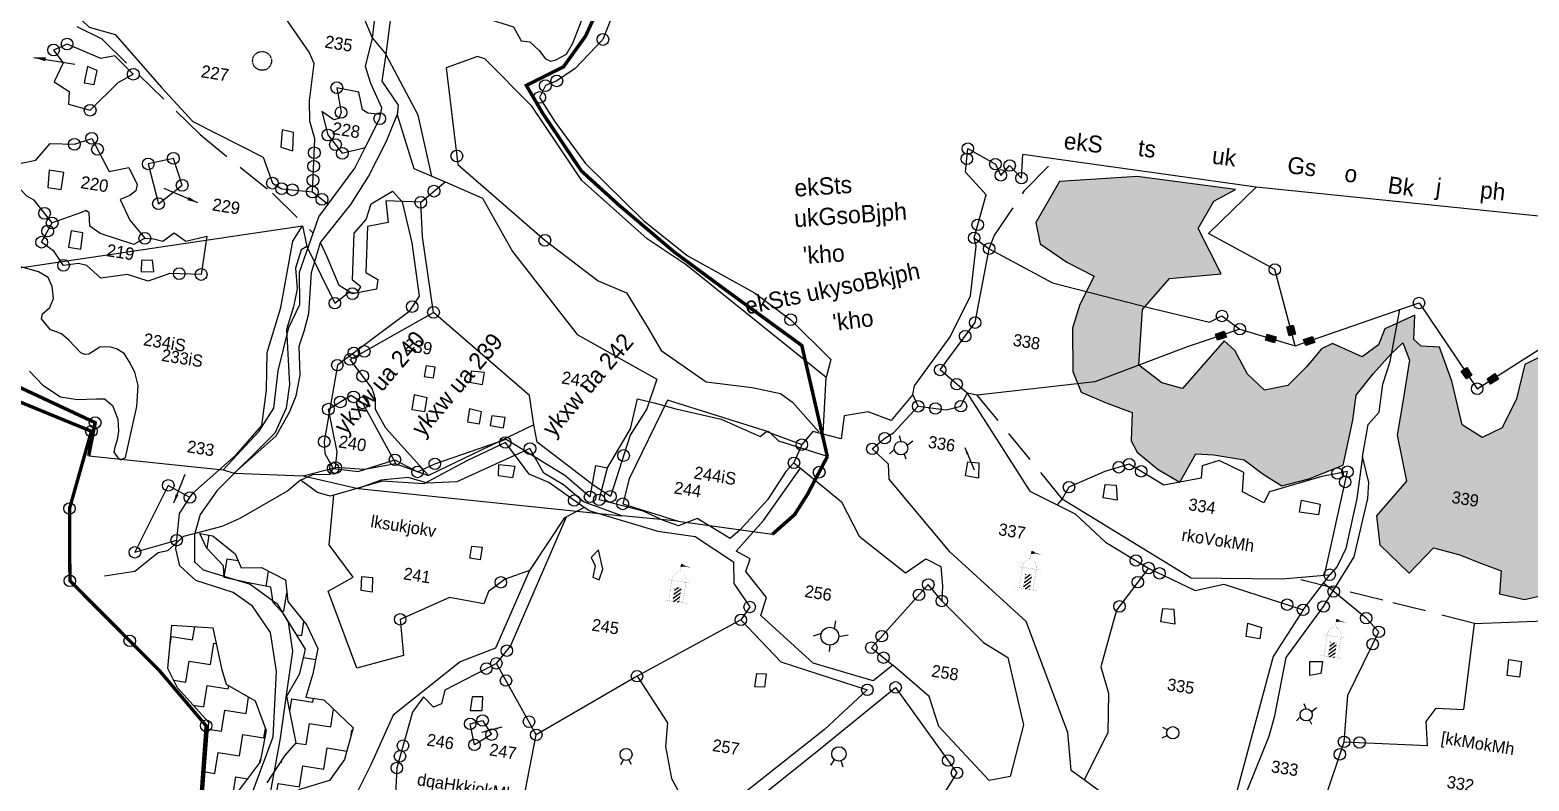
# Model space of a CAD drawing. Header units: metres. Extents: x 317818 to 324787, y 1863824 to 1868617.
# Drawn here: x 320943 to 322096, y 1865413 to 1865991 of the extents above; entities that cross this region are included whole.
import ezdxf

# ---------------------------------------------------------------- set-up
doc = ezdxf.new("R2010")
doc.units = ezdxf.units.M
for name, pattern in [('ACAD_ISO02W100', [15, 12, -3]), ('DASHDOT', [1, 0.5, -0.25, 0, -0.25]), ('DASHED', [0.75, 0.5, -0.25])]:
    doc.linetypes.add(name, pattern=pattern)
for name, color, linetype in [('LINE_FOOTPATH', 1, 'DASHED'), ('LINE_WATER', 4, 'Continuous'), ('OFF', 1, 'Continuous'), ('OTHERS', 1, 'Continuous'), ('POLY_HATCH', 12, 'Continuous'), ('POLY_PARCEL', 6, 'Continuous'), ('POLY_ROAD', 30, 'Continuous'), ('POLY_WATER', 4, 'Continuous'), ('SYM_ARROW', 1, 'Continuous'), ('SYM_STONE', 1, 'Continuous'), ('SYM_WELL', 1, 'Continuous'), ('SYM_WORSHIP', 1, 'Continuous'), ('TEXT_MAPIN', 7, 'Continuous'), ('TEXT_MAPOUT', 7, 'Continuous'), ('TEXT_PARCEL', 7, 'Continuous'), ('V_BOUND_LINE', 7, 'Continuous'), ('V_BOUND_STREAM_LINE', 7, 'DASHDOT')]:
    doc.layers.add(name, color=color, linetype=linetype)
doc.styles.add('TEXT_MAP', font='')
doc.styles.get('TEXT_MAP').set_extended_font_data('Kruti Dev 050')
doc.dimstyles.get("Standard").update_dxf_attribs({"dimtxt": 0.18, "dimasz": 0.18, "dimexe": 0.18, "dimexo": 0.0625, "dimgap": 0.09, "dimtad": 0, "dimtih": 1, "dimtoh": 1, "dimdec": 4, "dimzin": 0, "dimdsep": 46, "dimtxsty": 'Standard', "dimcen": 0.09, "dimadec": 0, "dimazin": 0, "dimtfac": 1, "dimtdec": 4, "dimtofl": 0, "dimtmove": 0, "dimatfit": 3, "dimfxl": 1, "dimtolj": 1, "dimtzin": 0, "dimarcsym": 0})
pattern_1 = [(0, (0, 0), (3.175, 3.175), [3.175, -3.175]), (90, (3.175, 0), (-3.175, 3.175), [3.175, -3.175])]

# ---------------------------------------------------------------- blocks, each defined once
blk = doc.blocks.new('KACCHAWELL')
at = {"linetype": 'ACAD_ISO02W100', "ltscale": 0.03}
blk.add_ellipse((0, 0), major_axis=(-1.35, 1.35), ratio=1, start_param=3.926991, end_param=10.210176, dxfattribs=at)
blk = doc.blocks.new('STONE')
blk.add_circle((0, 0), 0.851)
blk = doc.blocks.new('TEMPLE')
at = {"linetype": 'Continuous'}
blk.add_hatch(color=256, dxfattribs=at).paths.add_polyline_path([(0.28, 5.69), (0.6, 5.75), (0.95, 5.71), (1.39, 5.73), (0.49, 5.85), (0.21, 6.01), (-0.14, 6.06), (-0.15, 5.55), (-0.09, 5.55)])
h = blk.add_hatch(dxfattribs=at)
h.set_pattern_fill('ANSI31', color=256, scale=3.6, style=0)
h.set_pattern_definition([(45, (-94.63405, -100.65248), (-0.318198, 0.318198), [])])
h.paths.add_polyline_path([(-0.51, 2.32), (-0.51, 0), (0.49, 0), (0.49, 2.32)])
at = {"linetype": 'Continuous', "const_width": 0.018}
for points in [[(-1.16, 3.28), (-1.16, 3.69), (-0.97, 4.22), (-0.63, 4.55), (-0.33, 4.73), (-0.16, 4.99), (0.05, 4.8), (0.46, 4.5), (0.69, 4.36), (0.88, 4.09), (1.02, 3.76), (1.06, 3.28)], [(-0.16, 4.99), (-0.14, 6.06), (0.21, 6.01), (0.49, 5.85), (1.39, 5.73), (0.95, 5.71), (0.6, 5.75), (0.28, 5.69), (-0.09, 5.55), (-0.15, 5.55)], [(-1.78, 3.28), (1.75, 3.28)], [(-1.16, 0), (-1.16, 3.28)], [(1.06, 0), (1.06, 3.28)], [(-1.78, 0), (1.78, 0)], [(-0.51, 0), (-0.51, 2.32), (0.49, 2.32), (0.49, 0)]]:
    blk.add_lwpolyline(points, dxfattribs=at)
blk = doc.blocks.new('MOTWELL')
for points in [[(-1.54, 2.96), (-0.8, 1.55)], [(1.54, 2.96), (0.8, 1.55)]]:
    blk.add_lwpolyline(points)
blk.add_circle((0, 0), 1.74)
blk = doc.blocks.new('MOTWELL_4')
at = {"layer": 'SYM_WELL'}
for points in [[(0.48, 1.23), (0.5, 2.39)], [(-1.31, 0.19), (-2.46, -0.38)], [(1.31, 0.18), (2.65, 0.63)], [(0.21, -1.31), (0.25, -2.27)]]:
    blk.add_lwpolyline(points, dxfattribs=at)
blk.add_circle((0, 0), 1.32, dxfattribs=at)
blk = doc.blocks.new('STONESQUAREFILLED')
blk.add_hatch(color=256).paths.add_polyline_path([(0.7, -0.48), (0.7, 0.48), (-0.7, 0.48), (-0.7, -0.48)])
blk.add_lwpolyline([(-0.7, 0.48), (0.7, 0.48), (0.7, -0.48), (-0.7, -0.48)], close=True)
blk = doc.blocks.new('TEXTARROW')
blk.add_leader([(0.04, -0.01), (8.68, -0.01)], dimstyle='Standard', override={"dimtxt": 2.5, "dimasz": 2.5, "dimexe": 1.25, "dimexo": 0.625, "dimgap": 0.625, "dimtad": 1, "dimtih": 0, "dimtoh": 0, "dimzin": 8, "dimcen": 2.5, "dimtofl": 1})
blk = doc.blocks.new('155')
at = {"layer": 'LINE_FOOTPATH', "ltscale": 10}
blk.add_lwpolyline([(420.91, 76.64), (423.46, 77.03), (458.19, 69.94), (477.61, 80.28), (504.22, 95.54), (511.52, 100.53), (534.08, 102.36), (551.77, 100.92), (586.89, 97.38), (615.1, 108.8), (618.72, 109.19), (629.83, 107.75), (655.22, 100), (671.46, 88.58), (683.17, 81.88), (689.91, 77.11)], dxfattribs=at)
at = {"layer": 'OFF'}
for points in [[(766.84, 70.99), (766.57, 68.31)], [(767.44, 60.29), (766.57, 68.31)], [(767.44, 60.29), (768.59, 57.05)], [(702.26, 41.63), (740.58, 43.83)], [(748.75, 44.35), (740.58, 43.83)], [(748.75, 44.35), (762.53, 44.66)], [(684.17, 40.96), (694.1, 42.15)], [(694.1, 42.15), (702.26, 41.63)], [(662.97, 40.08), (682.5, 41.19)], [(682.5, 41.19), (684.17, 40.96)]]:
    blk.add_lwpolyline(points, dxfattribs=at)
at = {"layer": 'OTHERS', "ltscale": 10}
for points in [[(693.16, 124.16), (693.09, 121.86), (695.82, 114.63), (696.15, 104.37)], [(693.87, 106.38), (693.64, 112.18), (693.23, 116.27), (690.44, 121.81)]]:
    blk.add_lwpolyline(points, dxfattribs=at)
at = {"layer": 'OTHERS'}
for points in [[(653.79, 95.71), (653.67, 93.32), (655.16, 93.32), (655.27, 95.37)], [(683.07, 91.16), (683.3, 88.66), (685.12, 88.43), (684.78, 91.05)], [(650.71, 80.02), (650.94, 77.51), (652.88, 77.51), (652.88, 80.02)], [(655.27, 71.83), (655.27, 69.44), (657.09, 69.44), (656.98, 71.83)], [(665.98, 69.21), (666.21, 67.62), (668.03, 67.96), (667.58, 69.55)], [(715.71, 61.02), (715.71, 59.39), (717.62, 59.39), (717.62, 61.16)], [(709.11, 60.75), (709.11, 59.19), (710.47, 59.19), (710.47, 60.75)], [(708.09, 56.33), (708.09, 54.16), (710, 54.16), (710, 56.2)], [(716.33, 55.59), (716.33, 53.68), (718.09, 53.68), (718.09, 55.45)], [(719.66, 55.11), (719.66, 53.68), (721.63, 53.68), (721.63, 55.18)]]:
    blk.add_lwpolyline(points, close=True, dxfattribs=at)
at = {"layer": 'POLY_HATCH'}
blk.add_lwpolyline([(652.57, 50.8), (654.8, 49.13), (657.58, 47.83), (660, 47.83), (662.78, 48.39), (663.9, 48.57), (665.2, 47.83), (666.31, 45.98), (666.68, 44.31), (666.68, 43.01), (666.5, 41.9), (666.5, 41.16), (667.05, 40.6), (667.61, 40.23), (668.26, 40.68), (668.72, 48.26), (668.41, 51.29), (667.65, 53.11), (666.59, 54.48), (665.68, 55.54), (664.46, 56), (663.4, 56.15), (662.03, 55.84), (660.66, 54.63), (660.06, 54.48), (659.45, 54.63), (657.47, 56.15), (656.26, 56.91), (655.35, 57.06), (654.59, 57.21), (653.07, 58.57), (653.07, 59.33), (653.98, 60.39), (654.28, 61.76), (653.83, 63.43), (653.07, 64.64), (651.55, 65.25), (647.29, 65.7)], dxfattribs=at)
at = {"layer": 'POLY_PARCEL'}
for points in [[(688.85, 82.98), (687.98, 90.63), (686.82, 93.06), (686.3, 95.96), (686.12, 101.41), (685.14, 102.92), (680.78, 107.44), (673.02, 110.49)], [(642.16, 105.2), (646.29, 104.42), (650.47, 104.08), (651.92, 102.22), (653.14, 101.41), (657.03, 100.95), (664.87, 94.45), (670.15, 90.28), (681.01, 86.8), (682.93, 83.32), (684.38, 82.74), (688.85, 82.98)], [(696.8, 95.66), (694.96, 95.52), (694.1, 95.88), (693.2, 98.32), (689.93, 98.46), (691.11, 95.02), (690.93, 94.08), (690.25, 93.79), (688.34, 94.73), (689.75, 91.5), (692.23, 89.2), (695.36, 90.56)], [(704.58, 84.01), (707.59, 87.5)], [(652.36, 72.53), (649.28, 75.39), (648.13, 75.77), (646.2, 77.25), (645, 79.75), (648.59, 81.12), (650.25, 83.85), (653.72, 84.3), (656.06, 85.55), (659.3, 81.23), (662.02, 82.22), (663.63, 79.98), (663.58, 79.08), (662.84, 78.28), (661.53, 77.48), (663.41, 74.75), (665.97, 72.48)], [(688.85, 82.98), (691.37, 81.61)], [(704.58, 84.01), (699.54, 83.39), (700.39, 80.39), (697.5, 79.32), (698.35, 72.69), (700.22, 71.96), (700.27, 70.54), (696.93, 69.36), (694.83, 70.2), (692.39, 74.11), (691.16, 75.95)], [(708.95, 68.56), (705.62, 79.13), (704.58, 84.01)], [(665.97, 72.48), (667.22, 72.59), (668.59, 72.48), (670.01, 73.95), (671.89, 73.04), (674.76, 74.22), (674.86, 68.61), (670.36, 68.04), (667.45, 66.45), (664.32, 66.9), (660.61, 65.76), (658.28, 67.24), (657.08, 67.36), (654.97, 66.73), (653.32, 68.49), (651.3, 69.54), (652.36, 72.53)], [(665.97, 72.48), (664.55, 71.34), (659.48, 72.13), (657.82, 72.93), (657.39, 74.85), (656.88, 75.08), (656.17, 74.64), (652.36, 72.53)], [(712.01, 45.13), (704.81, 50.9), (702.91, 53.32), (702.65, 54.81), (701.92, 56.23), (698.12, 59.9), (708.95, 68.56)], [(725.9, 54.81), (724.58, 58.9), (708.95, 68.56)], [(698.55, 44.09), (698.41, 46.4), (696.16, 52.28), (699.08, 54.8), (700.9, 53.98), (707.08, 46.02)]]:
    blk.add_lwpolyline(points, dxfattribs=at)
for points in [[(655.18, 89.53), (658.55, 94.17), (660.52, 95.68), (657.44, 97.88), (655.53, 97.19), (650.36, 98.46), (648.56, 97.3), (650.24, 95.68), (649.37, 92.78), (651.75, 91.74), (651.93, 89.88)], [(664.73, 83.2), (667.12, 77.74), (670.08, 80.93), (668.2, 84.57)]]:
    blk.add_lwpolyline(points, close=True, dxfattribs=at)
at = {"layer": 'POLY_WATER'}
for points in [[(693.16, 124.16), (699.23, 113.38), (713.78, 111.26), (715.21, 109.44), (716.44, 109.49), (717.97, 108.46), (719.1, 107.42), (719.84, 107.18), (720.58, 107.52), (722.01, 108.56), (722.65, 110.28), (724.18, 117.61), (728.47, 128.89), (732.86, 135.14), (735.77, 138.24), (738.09, 139.96), (741.1, 141.29), (744.21, 141.74), (748.2, 141.49), (749.53, 141.13)], [(755.98, 137.22), (745.34, 138.24), (742.53, 137.4), (739.13, 135.68), (734.74, 131.89), (731.24, 128.1), (729.51, 123.62), (727.88, 116.28), (726.85, 111.51), (723.54, 106.73), (721.22, 104.52), (719.69, 103.58), (719.15, 101.76), (721.96, 98.56), (727.24, 93.39), (736.86, 86.55), (743.91, 82.56), (754.41, 78.77), (760.18, 75.77), (766.84, 70.99)], [(693.87, 106.38), (692.24, 109.06)], [(696.8, 95.66), (696.85, 96.62), (694.7, 99.87), (693.52, 102.16), (693.87, 106.38)], [(693.87, 106.38), (696.15, 104.37)], [(696.15, 104.37), (696.22, 100.43), (699.09, 97.39), (699.16, 95.98)], [(705.55, 88.02), (702.17, 96.41), (696.15, 104.37)], [(763.23, 70.22), (743.99, 81.19), (737.81, 84.01), (727.08, 90.85), (718.23, 100.31), (710.43, 106.01), (709.33, 106.17), (705.09, 103.81), (709.02, 90.28), (723.2, 81.45), (731.74, 76.9), (736.08, 75.81), (740.01, 71.26), (742.36, 68.39), (749.51, 64.94), (756.26, 65.18), (760.42, 64.99), (762.36, 64), (766.8, 60.39)], [(691.16, 75.95), (694.62, 82.08), (696.49, 86.5), (698.25, 91.98), (699.16, 95.98)], [(695.36, 90.56), (696.78, 95.03), (696.8, 95.66)], [(699.16, 95.98), (700.84, 92.62), (702.82, 88.71), (705.55, 88.02)], [(691.37, 81.61), (694.35, 87.35), (695.36, 90.56)], [(705.55, 88.02), (707.59, 87.5)], [(707.59, 87.5), (713.31, 86.05), (718.81, 79.09), (729.98, 68.73), (742.4, 64.15), (741.66, 59.68), (739.9, 55.55), (738.49, 46.32), (735.95, 47.47), (726.75, 52.38), (725.9, 54.81)], [(682.5, 41.19), (686.79, 47.56), (688.32, 51.16), (688.11, 56.62), (688.6, 63.06), (689.64, 66.59), (688.87, 71.23), (689.91, 77.11), (690.34, 79.59), (691.37, 81.61)], [(684.17, 40.96), (689.29, 47.24), (690.68, 50.97), (691.26, 53.47), (691.32, 56.51), (690.51, 60.61), (690.89, 62.9), (691.16, 65.51), (690.57, 71.42), (691.16, 75.95)], [(766.57, 68.31), (763.23, 70.22)], [(768.59, 57.05), (761.31, 58.14), (759.74, 59.19), (744.43, 61.4), (740.79, 49.26), (740.43, 45.55), (748.75, 44.35)], [(725.9, 54.81), (712.01, 45.13)], [(740.58, 43.83), (734.77, 44.92), (731.53, 46.91), (728.44, 48.11), (725.89, 51.3), (716.19, 44.87), (712.05, 43.98), (709.17, 44.35), (705.35, 43.36), (702.26, 41.63)], [(707.08, 46.02), (702.7, 44.51), (698.55, 44.09)], [(694.1, 42.15), (698.55, 44.09)]]:
    blk.add_lwpolyline(points, dxfattribs=at)
at = {"layer": 'SYM_STONE'}
blk.add_lwpolyline([(707.08, 46.02), (712.01, 45.13)], dxfattribs=at)
at = {"layer": 'V_BOUND_LINE', "const_width": 0.5}
for points in [[(619.79, 85.11), (631.53, 75.76), (634.78, 70.24), (642.08, 65.47), (650.6, 48.53), (663.13, 44.96), (662.97, 40.08)], [(768.59, 57.05), (766.63, 51.2), (765.25, 47.98), (762.53, 44.66)]]:
    blk.add_lwpolyline(points, dxfattribs=at)
at = {"layer": 'V_BOUND_STREAM_LINE', "ltscale": 10, "const_width": 0.5}
for points in [[(763.23, 70.22), (762.37, 72.34), (749.76, 78.74), (741.97, 82.76), (732.96, 88.2), (726.8, 92.22), (720, 99.51), (716.97, 103.17), (721.85, 106.69), (724.31, 111.63), (726.91, 121.2), (730.65, 129.98), (737.16, 137.27), (744.67, 139.8), (754.89, 138.63), (756.71, 138.09), (758.08, 138.84)], [(768.59, 57.05), (763.23, 70.22)]]:
    blk.add_lwpolyline(points, dxfattribs=at)
at = {"layer": 'SYM_ARROW', "xscale": 0.6955817551709769, "yscale": 0.6955817551709769, "zscale": 0.6955817551709769}
blk.add_blockref('TEXTARROW', (645.87, 95.79), dxfattribs=at)
at = {"layer": 'SYM_ARROW', "xscale": 0.6109074877468238, "yscale": 0.6109074877468238, "zscale": 0.6109074877468238, "rotation": 165.9881476908747}
blk.add_blockref('TEXTARROW', (672.73, 78.78), dxfattribs=at)
at = {"layer": 'SYM_STONE'}
for p in [(726.85, 111.51), (719.69, 103.58), (721.22, 104.52), (719.15, 101.76), (648.56, 97.3), (650.36, 98.46), (689.93, 98.46), (660.52, 95.68), (691.11, 95.02), (696.78, 95.03), (689.75, 91.5), (708.67, 91.47), (655.18, 89.53), (688.21, 88.63), (691.05, 90.29), (692.23, 89.2), (688.43, 86.69), (653.72, 84.3), (656.06, 85.55), (657.14, 84.11), (668.2, 84.57), (688.66, 84.67), (704.58, 84.01), (706.21, 85.91), (664.73, 83.2), (682.93, 83.32), (684.38, 82.74), (685.95, 82.83), (688.85, 82.98), (690.39, 82.14), (670.08, 80.93), (723.2, 81.45), (667.12, 77.74), (760.18, 75.77), (651.05, 73.74), (651.91, 71.27), (652.36, 72.53), (665.97, 72.48), (651.3, 69.54), (696.93, 69.36), (654.97, 66.73), (671.7, 68.21), (674.86, 68.61), (708.95, 68.56), (699.95, 61.37), (698.12, 59.9), (700.29, 57.8), (697.7, 53.6), (699.48, 54.62), (700.9, 53.98), (767.78, 54.62), (696.16, 52.28), (725.89, 51.3), (739.43, 52.48), (663.13, 44.96), (738.49, 46.32), (740.43, 45.55), (698.55, 44.09)]:
    blk.add_blockref('STONE', p, dxfattribs=at)
at = {"layer": 'SYM_WELL', "xscale": 0.715073981215819, "yscale": 0.715073981215819, "zscale": 0.715073981215819}
blk.add_blockref('KACCHAWELL', (678.62, 100.57), dxfattribs=at)
at = {"layer": 'TEXT_MAPOUT', "style": 'TEXT_MAP'}
for s, p in [('ekSts', (757.95, 93.46)), ('ukGsoBjph', (758.62, 89.09)), ("'kho", (760.75, 84.02))]:
    blk.add_text(s, height=2.5, rotation=13.0875, dxfattribs=at).set_placement(p)
at = {"layer": 'TEXT_PARCEL', "style": 'TEXT_MAP'}
for s, p in [('235', (687.17, 103.92)), ('227', (670.17, 96.82)), ('228', (690.25, 91.72)), ('220', (655.52, 78.17)), ('229', (674.85, 78.03)), ('219', (660.8, 69.04)), ('239', (705.58, 62.4)), ('242', (728.8, 61.35)), ('234iS', (668.14, 57.14)), ('244iS', (749.9, 50.81)), ('240', (698.4, 47.05))]:
    blk.add_text(s, height=1.8, dxfattribs=at).set_placement(p)
blk = doc.blocks.new('248')
at = {"layer": 'POLY_HATCH'}
h = blk.add_hatch(dxfattribs=at)
h.set_pattern_fill('ZIGZAG', color=256, style=0)
h.set_pattern_definition(pattern_1)
h.paths.add_polyline_path([(355.85, 539.03), (358.16, 538.92), (362.29, 530.35), (366.7, 528.36), (369.23, 531.28), (370.28, 534.83), (369.19, 540.44), (374.03, 533.89), (376.56, 532.76), (377.3, 528.91), (378.2, 524.82), (374.81, 520.57), (374.69, 518.12), (377.3, 515.28), (380.15, 512.67), (383.07, 513.8), (386.15, 516.25), (389.08, 516.37), (390.83, 513.68), (392.74, 511.77), (394.66, 515.94), (387.61, 521.35), (392.36, 527.4), (395.05, 523.57), (397.89, 521.9), (398.4, 517.34), (400.78, 514.81), (405.5, 516.48), (408.97, 518.55), (409.08, 522.87), (405.11, 528.87), (406.51, 533.23), (406.2, 535.65), (408.34, 537.63), (410.96, 535.88), (413.57, 534.21), (414.62, 530.04), (416.3, 532.57), (416.73, 536.97), (419.26, 533.5), (424.6, 532.22), (426.98, 531.25), (429.91, 532.76), (434.55, 536.46), (437.9, 546.36), (440.67, 545.77), (437.08, 530.82), (438.6, 527.43), (442.78, 523.42), (447.1, 522.52), (450.65, 525.75), (452.64, 528.67), (455.72, 524.82), (458.72, 527.04), (460.32, 531.6), (456.97, 540.01), (460.09, 546.24), (462.04, 551.62), (463.91, 553.56), (465.59, 548.23), (469.14, 546.16), (473.23, 545.66), (478.77, 552.51), (479.24, 560.85), (483.21, 567.93), (486.49, 559.99), (491.87, 556.48), (497.25, 557.03), (498.85, 552.24), (500.84, 550.72), (507.86, 553.68), (511.64, 570.39), (508.48, 570.58), (504.23, 571.48), (499.75, 569.96), (494.8, 570), (491.71, 570.35), (480.56, 569.18), (476.31, 569.53), (472.3, 569.88), (465.98, 565.6), (462.27, 567.04), (459.11, 563.65), (454.08, 564.16), (448.86, 568.52), (441.88, 568.17), (438.1, 565.87), (434.16, 566.53), (431.39, 568.05), (426.75, 567.23), (421.64, 564.47), (415.6, 566.22), (410.33, 559.64), (404.68, 559.52), (402.3, 558.08), (400.62, 559.68), (398.24, 562.68), (394.38, 567.08), (387.17, 566.26), (382.45, 565.52), (379.45, 565.56), (375.12, 563.26), (372.74, 565.09), (368.1, 563.81), (365.8, 563.3), (361.31, 561.94), (358.34, 560.55), (356.01, 556.56), (358.23, 560.5), (358.34, 560.55), (360.73, 564.62), (358.19, 565.13), (351.06, 562.05), (344.7, 563.73), (333.98, 563.07), (338.89, 558.47), (337.45, 555.39), (334.06, 553.72), (327.47, 553.91), (322.9, 549.59), (318.89, 549.08), (312.61, 549.75), (307.5, 545.58), (303.95, 543.98), (299.23, 544.64), (293.66, 540.94), (291.36, 540.44), (287.81, 540.94), (285.35, 537.32), (280.16, 535.72), (277.47, 536), (274.94, 532.3), (271.31, 532.41), (267.03, 533.19), (264.79, 533.79), (264.87, 536.46), (264.3, 539.13), (263.12, 539.02), (260.64, 537.66), (257.95, 537.42), (256.86, 540.51), (255.19, 539.91), (252.04, 537.66), (251.62, 532.43), (250.17, 527.83), (247.48, 525.94), (244.25, 527.34), (241.71, 533.48), (239.12, 538.2), (236.41, 537.93), (235.18, 538.75), (234.76, 542.29), (230.68, 539.64), (230.17, 537.13), (228.05, 535.01), (223.4, 536.24), (221.91, 535.24), (220.15, 532.28), (217.81, 529.05), (214.53, 527.83), (211.66, 529.81), (209.23, 532.95), (207.47, 534.12), (202.46, 526.18), (199.32, 526.56), (195.54, 528.58), (194.8, 536.86), (198.01, 542.02), (205.49, 543.89), (201.03, 549.99), (202.73, 554.35), (205.64, 556.56), (190.9, 556.17), (179.67, 553.68), (177.14, 547.1), (178.27, 544.1), (182.6, 542.03), (186.93, 540.59), (185.48, 536.11), (184.98, 532.49), (186.03, 526.14), (187.71, 523.3), (191.65, 522.33), (195.66, 521.51), (196.17, 517.34), (197.3, 515.82), (200.77, 513.76), (204.24, 512.39), (205.92, 516.95), (208.61, 517.22), (213.17, 517.18), (216.25, 515.51), (219.25, 514.22), (223.04, 515.9), (227.75, 518.66), (228.14, 525.52), (228.03, 529.22), (230.02, 532.76), (232.16, 536.07), (233.68, 537.98), (235.05, 535.61), (235.01, 529.65), (234.97, 524.31), (237.43, 517.81), (233.84, 512.04), (234.97, 507.88), (239.92, 504.41), (242.89, 508.69), (246.9, 508.27), (249.9, 507.6), (253.37, 506.86), (253.65, 503.48), (257.43, 503.2), (261.29, 504.8), (262.97, 509.36), (262.69, 511.97), (263.98, 512.08), (268, 508.3), (273.18, 507.41), (275.88, 508.62), (277.71, 515.28), (272.87, 522.52), (273.93, 525.52), (277.55, 526.34), (280.09, 527.16), (281.06, 520.65), (283.91, 517.34), (286.83, 510.68), (290.07, 508.3), (293.77, 510.68), (295.3, 512.2), (297.91, 510.52), (301.85, 511.65), (303.91, 516.99), (303.48, 519.76), (300.33, 529.22), (299.27, 534.4), (302.04, 536.23), (305.67, 535.02), (308.05, 535.45), (310.58, 529.57), (308.24, 521.47), (309.76, 518.63), (315.77, 509.04), (321.11, 507.45), (326.22, 508.27), (329.73, 512.63), (330.43, 517.92), (329.92, 519.6), (329.73, 521.27), (331.72, 520.92), (336.05, 517.69), (339.98, 516.87), (344, 518.24), (344.47, 526.65), (347.31, 525.6), (349.62, 523.3), (354.02, 520.46), (357.57, 521.82), (360.96, 525.83), (356.05, 535.1)])
h.paths.add_polyline_path([(451.17, 424.83), (454.54, 418.86), (458.91, 414.8), (463.28, 414.44), (467.65, 414.6), (470.41, 417.15), (471.87, 413.99), (474.83, 411.63), (479.91, 410.38), (481.06, 408.12), (481.31, 402.35), (484.08, 398.19), (488.45, 396.33), (491.01, 394.87), (491.86, 390.01), (495.33, 385.94), (499, 384.59), (502.87, 387.25), (506.33, 390.21), (510.2, 386.75), (514.97, 383.79), (519.24, 385.14), (522.11, 389.41), (526.18, 388.95), (530.75, 389.41), (531, 398.39), (526.73, 400.04), (523.36, 396.38), (519.6, 393.92), (515.73, 392.67), (511.36, 394.32), (506.78, 396.08), (501.91, 394.62), (497.14, 396.58), (494.68, 400.75), (489.4, 404.41), (486.64, 410.68), (485.89, 414.55), (480.91, 418.91), (474.93, 426.59), (468.95, 426.64), (464.38, 430.2), (462.62, 434.77), (459.46, 437.63), (460.01, 440.09), (465.19, 438.23), (468.05, 436.37), (471.21, 438.63), (473.27, 439.18), (475.94, 438.33), (479.5, 438.88), (481.16, 440.44), (481.51, 443.4), (484.88, 444.55), (488.55, 444.9), (489.4, 448.06), (492.17, 450.52), (495.63, 450.57), (500.81, 449.02), (499.5, 457.05), (498.39, 469.19), (495.43, 471.75), (488.95, 471.6), (482.97, 468.24), (482.02, 460.86), (483.37, 456.29), (484.13, 452.03), (481.16, 453.48), (477.6, 452.13), (473.93, 448.97), (473.27, 446.71), (469.81, 446.86), (466.64, 444.8), (461.87, 447.46), (458.1, 446.51), (454.96, 443.19), (450.87, 445.2), (445.54, 458.35), (441.57, 457.1), (438.81, 452.13), (437.35, 446.96), (430.47, 444.4), (427.31, 441.04), (424.14, 440.39), (422.58, 437.63), (423.03, 431.05), (425.09, 429.2), (428.26, 428.85), (432.33, 429), (434.39, 429.85), (436.45, 432.31), (438.81, 433.56), (438.56, 429.4), (441.42, 426.94), (445.09, 427.29), (448.26, 427.64), (450.82, 430.4)])
h.paths.add_polyline_path([(454.04, 391.99), (454.04, 396.08), (456.58, 397.8), (460.09, 396.9), (464.76, 398.61), (464.02, 399.51), (460.42, 399.27), (457.89, 400.98), (456.33, 403.35), (453.63, 402.78), (450.93, 402.7), (448.07, 405.88), (447.01, 408.42), (442.67, 406.21), (440.05, 406.05), (436.37, 405.31), (433.26, 405.56), (430.56, 405.56), (429.83, 401.47), (430.73, 397.47), (432.93, 393.87), (436.94, 389.13), (441.36, 386.44), (443.98, 386.03), (449.21, 387.34)], flags=17)
h.paths.add_polyline_path([(481.09, 349.01), (488.2, 349.32), (494.23, 350.61), (495.89, 353.6), (501.03, 354.18), (502.5, 349.94), (505.41, 348.29), (509.65, 347.09), (511.13, 345.97), (514.57, 344.68), (517.56, 346.69), (519.57, 350.84), (520.33, 357.49), (516.27, 358.16), (512.83, 353.2), (509.29, 353.78), (505.59, 357.04), (503.57, 362.98), (502.35, 367.93), (505.63, 367.17), (509.25, 368.74), (510.37, 367.08), (512.38, 365.17), (516.98, 365.39), (520.69, 368.56), (522.17, 372.98), (525.16, 373.74), (527.89, 372.26), (530.57, 372.44), (532.44, 376.9), (528.68, 376.34), (525.62, 375.77), (521.2, 374.38), (519.44, 372.21), (515.3, 369.22), (512.28, 368.43), (509.7, 370.4), (507.31, 369.69), (502.4, 369.81), (502.63, 378.61), (499.86, 380.07), (499.55, 381.37), (495.62, 383.51), (493.16, 382.22), (486.01, 386.23), (482.97, 394), (475.64, 390.61), (471.53, 384.72), (464.2, 381.86), (461.16, 379), (464.04, 371.45), (461.79, 369.27), (458.93, 362.67), (461.25, 354.1), (469.52, 351.37), (476.13, 349.85)])
h.paths.add_polyline_path([(332.51, 524.71), (337.76, 524.71), (337.76, 527.7), (332.51, 527.7)], flags=24)
h.paths.add_polyline_path([(244.2, 514.94), (249.62, 514.94), (249.62, 517.93), (244.2, 517.93)], flags=24)
h = blk.add_hatch(dxfattribs=at)
h.set_pattern_fill('ZIGZAG', color=256, style=0)
h.set_pattern_definition(pattern_1)
h.paths.add_polyline_path([(114.54, 371.01), (114.74, 368), (117.43, 368.21), (119.62, 366.35), (123.62, 367.88), (126.31, 366.93), (128.58, 365.32), (132.26, 363.05), (134.36, 363.09), (138.16, 360.87), (140.94, 363.72), (140.55, 366.52), (137.62, 368.3), (134.19, 368.25), (131.92, 369.29), (129.89, 372.21), (126.63, 373.41), (121.96, 371.8), (120.02, 376.79), (117.92, 379.14), (113.17, 379.1), (113.04, 381.95), (113.83, 386.53), (110.23, 389.87), (111.6, 391.97), (113.21, 395.73), (112.51, 399.73), (108.99, 402.08), (108.79, 404.35), (107.67, 407.94), (105.07, 409.3), (101.89, 408.68), (101.93, 411.86), (103.21, 418.58), (100.11, 422.34), (95.12, 423.94), (96.56, 425.88), (98.01, 430.79), (97.31, 434.3), (90.82, 436.65), (89.21, 439.17), (85.2, 442.59), (82.27, 444.45), (82.35, 446.92), (86.69, 449.03), (88.38, 452.45), (88.92, 457.28), (84.01, 460.7), (81.32, 460.66), (81.78, 464.25), (81.9, 468.08), (79.79, 471.26), (76.45, 474.27), (75.58, 477.37), (71.82, 478.65), (68.81, 478.11), (67.61, 480.05), (63.93, 482.15), (61.99, 482.19), (63.27, 480.25), (66.21, 477.99), (66.58, 476.29), (70.25, 476.09), (73.6, 475.96), (74.3, 473.78), (76.16, 472.33), (80.12, 467.71), (79.88, 464), (78.47, 460.37), (80.95, 453.77), (79.59, 451.58), (77.6, 447.21), (80.17, 443.09), (86.76, 435.83), (90, 429.56), (90.38, 424.85), (87.44, 427.86), (84.18, 433.1), (79.43, 434.71), (78.15, 438.71), (74.14, 442.79), (73.36, 444.9), (76.13, 450.14), (76.25, 454.88), (73.98, 458.96), (69.31, 460.74), (68.28, 462.92), (66.09, 468.66), (60.02, 468.12), (60.43, 461.69), (62.29, 459.09), (67.66, 454.71), (68.77, 441.64), (69.35, 440.24), (73.61, 439.2), (75.88, 436.77), (76.46, 435.12), (78.15, 433.18), (81.58, 431.49), (83.27, 429.14), (83.93, 426), (86, 421.96), (88.06, 419.24), (88.81, 415.28), (92.19, 417.84), (94.96, 415.57), (95.99, 412.47), (96.36, 409.21), (98.64, 406.45), (100.41, 405.5), (101.94, 403.81), (102.97, 401.79), (102.68, 399.85), (104.87, 398.82), (106.73, 396.55), (106.77, 394.2), (105.66, 391.43), (106.28, 389.33), (108.63, 388.3), (110.49, 386.94), (111.11, 385.16), (110.99, 383.06), (109.29, 380.21), (110.32, 375.3), (113.17, 372.71)])
at = {"layer": 'LINE_FOOTPATH', "ltscale": 10}
for points in [[(170.94, 542.19), (171.37, 544.19), (174.8, 551.57), (178.59, 556.87)], [(187.42, 507.27), (172.59, 520.45)], [(250.68, 498.56), (236.7, 499.84), (223.08, 501)]]:
    blk.add_lwpolyline(points, dxfattribs=at)
at = {"layer": 'LINE_WATER'}
for points in [[(219.43, 460.83), (223.21, 477.29), (223.55, 480.4), (223.88, 489.18), (228.18, 497.53), (231.5, 505.54), (232.14, 514.39), (231.92, 516.73), (230.41, 520.42), (230.51, 525.21), (231.79, 527.29), (231.7, 531.49), (232.24, 534.95), (232.46, 542.78)], [(230.41, 520.42), (230.53, 514.12), (230.11, 506.53), (229.25, 503.69), (228.33, 502.33)], [(75.46, 492.34), (73.86, 490.47), (67.47, 485.31), (65.02, 483.73), (59.67, 481.35), (57.66, 478.91), (56.34, 478.4), (53.36, 475.11), (49.01, 473.73)], [(111.1, 484.43), (107.92, 472.25), (103.09, 469.41), (94.48, 460.04), (92.39, 452.27), (91.09, 448.16), (89.18, 446.48), (85.84, 445.46), (81.79, 446.09), (76.79, 444.47), (73.23, 443.45), (71, 442.32), (70.91, 439.92), (70.48, 438.52)]]:
    blk.add_lwpolyline(points, dxfattribs=at)
at = {"layer": 'OFF'}
for points in [[(273.3, 560.91), (208.59, 557.4)], [(208.59, 557.4), (173.67, 556.78)], [(168.47, 543.42), (170.94, 542.19)], [(22.67, 514.78), (69.87, 529.62)], [(69.87, 529.62), (70.98, 526.7)], [(149.34, 511.34), (148.04, 509.15)], [(78.21, 510.04), (78.07, 498.53)], [(187.42, 507.27), (186.83, 506.24)], [(94.78, 497.85), (104.63, 503.1), (114.04, 499.21)], [(118.4, 501.33), (120.16, 501.27)], [(83.73, 494.92), (88.84, 497.51)]]:
    blk.add_lwpolyline(points, dxfattribs=at)
at = {"layer": 'OTHERS'}
blk.add_lwpolyline([(156.98, 515.48), (153.59, 514.35)], dxfattribs=at)
for points in [[(222.48, 512.61), (225.28, 512.45), (225.33, 510.85), (222.48, 510.79)], [(193.36, 510.33), (195.02, 510.48), (195.49, 508.31), (193.41, 508.36)], [(104.16, 499.23), (106.54, 499.36), (106.48, 497.58), (104.38, 497.58)], [(204.67, 493.51), (206.33, 493.66), (206.8, 491.48), (204.72, 491.54)], [(217.47, 493.32), (219.56, 493.02), (219.6, 491.3), (217.52, 491.35)], [(256.54, 494.07), (258.4, 494.07), (258.5, 491.73), (256.67, 491.69)], [(120.52, 484.89), (121.52, 484.68), (121.8, 486.31), (120.73, 489.02), (119.81, 487.74), (120.59, 486.6)], [(227.46, 489.16), (229.29, 489.44), (229.34, 487.67), (227.74, 487.12)], [(102.1, 486.63), (103.61, 486.71), (103.65, 484.85), (102.1, 484.82)], [(86.71, 479.64), (88.26, 479.76), (88.57, 477.59), (86.9, 477.59)], [(146.74, 474.61), (148.12, 474.74), (148.2, 472.76), (146.78, 472.6)], [(105.68, 462.53), (107.43, 462.79), (107.2, 464.81), (105.62, 464.59)]]:
    blk.add_lwpolyline(points, close=True, dxfattribs=at)
at = {"layer": 'POLY_HATCH'}
for points in [[(255.19, 539.91), (252.04, 537.66), (251.62, 532.43), (250.17, 527.83), (247.48, 525.94), (244.25, 527.34), (241.71, 533.48), (239.12, 538.2), (236.41, 537.93), (235.18, 538.75), (234.76, 542.29), (230.68, 539.64), (230.17, 537.13), (228.05, 535.01), (223.4, 536.24), (221.91, 535.24), (220.15, 532.28), (217.81, 529.05), (214.53, 527.83), (211.66, 529.81), (209.23, 532.95), (207.47, 534.12), (202.46, 526.18), (199.32, 526.56), (195.54, 528.58), (194.8, 536.86), (198.01, 542.02), (205.49, 543.89), (201.03, 549.99), (202.73, 554.35), (205.64, 556.56), (190.9, 556.17), (179.67, 553.68), (177.14, 547.1), (178.27, 544.1), (182.6, 542.03), (186.93, 540.59), (185.48, 536.11), (184.98, 532.49), (186.03, 526.14), (187.71, 523.3), (191.65, 522.33), (195.66, 521.51), (196.17, 517.34), (197.3, 515.82), (200.77, 513.76), (204.24, 512.39), (205.92, 516.95), (208.61, 517.22), (213.17, 517.18), (216.25, 515.51), (219.25, 514.22), (223.04, 515.9), (227.75, 518.66), (228.14, 525.52), (228.03, 529.22), (230.02, 532.76), (232.16, 536.07), (233.68, 537.98), (235.05, 535.61), (235.01, 529.65), (234.97, 524.31), (237.43, 517.81), (233.84, 512.04), (234.97, 507.88), (239.92, 504.41), (242.89, 508.69), (246.9, 508.27), (249.9, 507.6), (253.37, 506.86), (253.65, 503.48), (257.43, 503.2), (261.29, 504.8)], [(77.6, 447.21), (79.59, 451.58), (80.95, 453.77), (78.47, 460.37), (79.88, 464), (80.12, 467.71), (76.16, 472.33), (74.3, 473.78), (73.6, 475.96), (70.25, 476.09), (66.58, 476.29), (66.21, 477.99), (63.27, 480.25), (61.99, 482.19), (63.93, 482.15), (67.61, 480.05), (68.81, 478.11), (71.82, 478.65), (75.58, 477.37), (76.45, 474.27), (79.79, 471.26), (81.9, 468.08), (81.78, 464.25), (81.32, 460.66), (84.01, 460.7), (88.92, 457.28), (88.38, 452.45), (86.69, 449.03), (82.35, 446.92)], [(68.77, 441.64), (67.66, 454.71), (62.29, 459.09), (60.43, 461.69), (60.02, 468.12), (66.09, 468.66), (68.28, 462.92), (69.31, 460.74), (73.98, 458.96), (76.25, 454.88), (76.13, 450.14), (73.36, 444.9)]]:
    blk.add_lwpolyline(points, dxfattribs=at)
at = {"layer": 'POLY_PARCEL'}
for points in [[(168.47, 543.42), (169.22, 550), (165.69, 552.83), (165.49, 556.35), (169.88, 554.72), (170.94, 553.2), (172, 554.84), (174.03, 553.26), (173.67, 556.78)], [(217.98, 535.05), (213.22, 545.76), (202.69, 549.52), (208.59, 557.4)], [(217.98, 535.05), (235.11, 544.2), (245.62, 532.99), (254.28, 540.67), (263.29, 545.04)], [(170.94, 542.19), (181, 538.64), (196.42, 537.22), (204.89, 536.52), (206.57, 537.73), (209.49, 536.21)], [(70.98, 526.7), (76.4, 519.06), (78.12, 520.85), (79.46, 521.12), (79.84, 522.03), (78.48, 522.85), (77.6, 529.73), (79.07, 532.05), (79.42, 534.45), (82.25, 536.8), (83.91, 535.46), (86.28, 529.68), (88.58, 522.05), (87.44, 519.48), (78.21, 510.04)], [(209.49, 536.21), (202.35, 532.46), (189.48, 525.14), (172.59, 520.45), (171.07, 520.52)], [(209.49, 536.21), (217.98, 535.05)], [(171.07, 520.52), (182.52, 507.62), (186.83, 506.24)], [(228.56, 517.84), (224.9, 516.52), (217.6, 513.07), (217.01, 511.34), (213.64, 512.44), (213.39, 515.33), (209.5, 516.52), (207.14, 515.3), (207.3, 513.51), (201.99, 511.6), (196.43, 513.89), (193.01, 512.22), (188.14, 509.12), (187.42, 507.27)], [(227.57, 502.13), (228.56, 517.84)], [(120.16, 501.27), (122.6, 507.51), (122.95, 512.06), (125.46, 511.87), (128.77, 511.47), (135.67, 511.01), (141.77, 509.38), (142.56, 510.26), (148.04, 509.15)], [(172.72, 510.5), (174.39, 510.57), (174.67, 508.34), (172.73, 508.39), (172.72, 510.5)], [(234.31, 478.18), (233.8, 485.11), (236.84, 495.1), (234.69, 496.81), (227.61, 500.97)], [(234.31, 478.18), (246.62, 479.57), (245.88, 483.09), (247.02, 485.25), (251.11, 485.7), (250.68, 498.56), (260.86, 500.55), (265.78, 488.43)], [(78.07, 498.53), (78.41, 496.82), (79.98, 494.81)], [(201.67, 499.11), (197.96, 492.21), (196.95, 483.55), (198.68, 479.85), (199.52, 474.02), (197.15, 466.58)], [(225.25, 496.57), (221.98, 489.04), (218.98, 460.88)], [(117.66, 494.91), (115.29, 493.11)], [(115.29, 493.11), (114.97, 492.88), (111.1, 484.43), (107.75, 482.58), (105.57, 480.4), (105.19, 478.49), (100.01, 478.62), (93.31, 474.26), (94.62, 469.03), (88.08, 466.09), (82.09, 476.71), (85.44, 479.36), (81.17, 483.52), (80.73, 490.93)], [(108.4, 470.04), (110.09, 472.9), (115.29, 493.11)], [(172.16, 489.5), (169.8, 491.59), (162.93, 481.02), (166.48, 478.96)], [(59.7, 487.23), (56.25, 488.51), (52.92, 477.93), (58.75, 480.67)], [(143.19, 482.07), (129.29, 471.41)], [(231.16, 459.34), (234.31, 478.18)], [(129.29, 471.41), (115.9, 460.51)], [(129.29, 471.41), (134.85, 465.32), (135.07, 461.78), (136.7, 457.23), (141.2, 451.39)], [(108.4, 470.04), (101.47, 464.92), (101.29, 462.82), (100.21, 462.17), (98.5, 463.45), (97.23, 460.96), (96.25, 452.41), (96.87, 446.49), (98.74, 445.96), (101.51, 446.21), (102.82, 448.43), (104.73, 446.33), (106.79, 444), (108.18, 441.15), (109.38, 437.8), (113.91, 438.02), (114.7, 443.94)], [(115.9, 460.51), (108.4, 470.04)], [(115.82, 447.37), (115.54, 450.39), (115.9, 460.51)]]:
    blk.add_lwpolyline(points, dxfattribs=at)
blk.add_lwpolyline([(105.97, 460.57), (107.71, 461.36), (109.36, 459.49), (107.08, 457.59)], close=True, dxfattribs=at)
at = {"layer": 'POLY_ROAD'}
for points in [[(163.12, 519.07), (163.17, 520.38), (167.24, 528.39), (169.3, 534.86), (168.96, 542.24), (168.47, 543.42)], [(171.07, 520.52), (166.57, 523.29), (170.59, 531.04), (170.94, 542.19)], [(59.7, 487.23), (60.01, 487.93), (65.46, 494.53), (68.54, 499.46), (68.44, 504.72), (67.64, 510.27), (68.62, 517.16), (68.8, 527.14), (69.87, 529.62)], [(70.98, 526.7), (70.25, 526.09), (69.83, 523.27), (70.54, 520.28), (70.43, 517.56), (69.96, 514.08), (71.67, 506.1), (71.7, 502.55), (70.65, 498.63), (63.52, 488.89), (61.59, 484.98), (61.23, 481.93), (61.88, 477.9), (63.32, 476.94), (70.51, 475.93), (74.94, 473.68), (76.99, 471.27), (78.26, 467.09), (78.37, 460.53), (78.48, 454.07), (78.28, 444.45)], [(164.18, 517.46), (168.39, 517.58), (170.45, 518.46), (171.07, 520.52)], [(187.42, 507.27), (208.15, 498.67), (221.53, 500.62), (227.57, 502.13)], [(186.83, 506.24), (189.66, 505.33), (194.75, 501.88), (201.67, 499.11)], [(227.57, 502.13), (228.33, 502.33)], [(227.61, 500.97), (228.33, 502.33)], [(225.25, 496.57), (227.61, 500.97)], [(201.67, 499.11), (209.03, 496.89), (213.05, 498.5), (225.25, 496.57)], [(58.75, 480.67), (58.56, 484.67), (59.7, 487.23)], [(94, 407.42), (91.6, 412.89), (88.39, 423.65), (86.19, 430.7), (84, 436.09), (75.37, 443.97), (77.42, 454.11), (76.42, 463.78), (74.63, 469.31), (71.39, 472.79), (68.24, 474.31), (62.5, 475.22), (59.81, 477), (58.81, 479.37), (58.75, 480.67)]]:
    blk.add_lwpolyline(points, dxfattribs=at)
at = {"layer": 'POLY_WATER'}
for points in [[(163.12, 519.07), (160.58, 514.76), (156.98, 515.48)], [(164.18, 517.46), (163.12, 519.07)], [(197.15, 466.58), (195.05, 467.66), (193.68, 473.14), (185.01, 488.44), (172.27, 496.86), (161.61, 506.13), (161.2, 508.32), (158.46, 510.17), (160.03, 512.02), (161.23, 513.08), (164.18, 517.46)], [(153.59, 514.35), (153.66, 510.92), (149.34, 511.34)], [(148.04, 509.15), (147.32, 506.3)], [(147.32, 506.3), (146.32, 504.84), (144.32, 500.3), (141.01, 495.27), (139.73, 493.72), (134.42, 495.92), (131.85, 494.41), (129.55, 494.85), (126.37, 495.71), (119.67, 496.38)], [(166.48, 478.96), (163.97, 476.19), (154.79, 477.42), (146.02, 483.17), (146.43, 485.97), (142.8, 489.26), (143.14, 491.25), (140.91, 492.03), (144.2, 497.17), (148.38, 505.69)], [(147.32, 506.3), (148.38, 505.69)], [(148.38, 505.69), (155.2, 501.72), (158.56, 497.06), (166.2, 492.79), (168.84, 495.28), (171.2, 494.5), (171.92, 491.72), (172.16, 489.5)], [(117.66, 494.91), (111.87, 497.72), (108.81, 498.5), (104.6, 502.6), (99.39, 499), (93.6, 494.65), (87.44, 494.06), (80.73, 490.93)], [(114.04, 499.21), (118.26, 496.59), (118.4, 501.33)], [(119.67, 496.38), (120.16, 501.27)], [(88.84, 497.51), (92.43, 496.25), (94.78, 497.85)], [(80.73, 490.93), (80.21, 490.69), (78.26, 490.92), (75.46, 492.34), (77.16, 493.45), (79.65, 493.9), (79.98, 494.81)], [(79.98, 494.81), (83.73, 494.92)], [(118.39, 494.55), (117.66, 494.91)], [(118.39, 494.55), (128.97, 493.12), (134.56, 493.23), (140.75, 490.38), (141.33, 487.26), (144.18, 484.17), (143.19, 482.07)], [(172.16, 489.5), (179.22, 484.37), (183.16, 482.76), (187, 473.24), (186.25, 465.37), (183.27, 464.31), (174.63, 471.02), (172.51, 475.19), (166.48, 478.96)], [(143.19, 482.07), (150, 476.83), (163.32, 474.75), (157.96, 467.96), (145.67, 454.62), (141.2, 451.39)], [(141.03, 446.93), (143.35, 448.73), (146.06, 452.14), (157.84, 465.06), (167.4, 475.77), (178.37, 464.67), (172.92, 451.95), (169.14, 442.76), (159.37, 436.76)], [(218.98, 460.88), (209.17, 460.34), (197.15, 466.58)]]:
    blk.add_lwpolyline(points, dxfattribs=at)
at = {"layer": 'V_BOUND_LINE', "const_width": 0.5}
blk.add_lwpolyline([(94, 407.42), (88.41, 412.19), (87.58, 419.12), (76.66, 434.17), (68.58, 439.85), (67.36, 454.18), (59.2, 461.21), (44.06, 472.25), (42.33, 482.84), (43.74, 494.65), (30.8, 497.71), (22.67, 514.78)], dxfattribs=at)
at = {"layer": 'SYM_ARROW'}
for p, xscale, yscale, zscale, rotation in [((171.98, 512.52), 0.4129298816745167, 0.4129298816745167, 0.4129298816745167, 301.2944878467405), ((57.46, 486.06), 0.5268909838001123, 0.5268909838001123, 0.5268909838001123, 77.456552676647), ((110.68, 460.82), 0.356110808188938, 0.356110808188938, 0.356110808188938, 203.422559598748)]:
    blk.add_blockref('TEXTARROW', p, dxfattribs=dict(at, xscale=xscale, yscale=yscale, zscale=zscale, rotation=rotation))
at = {"layer": 'SYM_STONE'}
for p in [(165.49, 556.35), (165.58, 554.83), (169.88, 554.72), (172, 554.84), (170.94, 553.2), (174.03, 553.26), (213.22, 545.76), (168.7, 545.43), (235.11, 544.2), (168.47, 543.42), (170.94, 542.19), (206.57, 537.73), (209.49, 536.21), (245.62, 532.99), (170.59, 531.04), (169.44, 528.82), (166.57, 523.29), (169.31, 521.6), (87.82, 520.34), (164.18, 517.46), (166.76, 517.53), (170.45, 518.46), (227.12, 517.32), (228.56, 517.84), (228.46, 516.28), (194.97, 513.18), (196.43, 513.89), (198.35, 513.1), (158.46, 510.17), (160.03, 512.02), (78.21, 510.04), (148.04, 509.15), (188.14, 509.12), (147.32, 506.3), (104.6, 502.6), (228.33, 502.33), (199.64, 499.92), (201.67, 499.11), (229.31, 499.97), (78.07, 498.53), (88.84, 497.51), (94.78, 497.85), (203.39, 498.59), (222.81, 496.96), (228.18, 497.53), (234.69, 496.81), (43.74, 494.65), (79.98, 494.81), (92.43, 496.25), (116.03, 495.7), (118.26, 496.59), (119.67, 496.38), (200.42, 496.79), (225.25, 496.57), (236.84, 495.1), (198.29, 492.82), (236.24, 493.15), (169.8, 491.59), (56.25, 488.51), (168.68, 489.87), (172.16, 489.5), (59.7, 487.23), (144.18, 484.17), (42.33, 482.84), (107.19, 482.01), (143.19, 482.07), (164.18, 482.96), (58.75, 480.67), (162.93, 481.02), (164.95, 479.85), (52.92, 477.93), (234.31, 478.18), (236.59, 478.44), (163.32, 474.75), (167.4, 475.77), (233.99, 476.26), (93.31, 474.26), (44.06, 472.25), (109.64, 472.14), (129.29, 471.41), (107.05, 469.04), (108.4, 470.04), (110.21, 467.74), (176.78, 466.28), (54.21, 464.85), (178.37, 464.67), (107.71, 461.36), (114.53, 462.25), (105.97, 460.57), (109.36, 459.49), (115.9, 460.51), (107.08, 457.59), (96.64, 455.82), (67.36, 454.18), (96.25, 452.41), (96.45, 454.2)]:
    blk.add_blockref('STONE', p, dxfattribs=at)
for p, rotation in [((217.03, 537.19), 113.9436906632525), ((206.86, 534.83), 207.6993887890457), ((214.24, 535.56), 172.2453773866637), ((219.91, 536.08), 28.08889987153348), ((243.71, 535.03), 133.1476051964065), ((247.66, 534.79), 41.57316384878347)]:
    blk.add_blockref('STONESQUAREFILLED', p, dxfattribs=dict(at, rotation=rotation))
at = {"layer": 'SYM_STONE', "ltscale": 10}
for p in [(76.4, 519.06), (80.35, 512.23)]:
    blk.add_blockref('STONE', p, dxfattribs=at)
at = {"layer": 'SYM_WELL'}
for name, p, xscale, yscale, zscale, rotation in [('MOTWELL_4', (162.64, 510.94), 0.7593969528699525, 0.7593969528699525, 0.7593969528699525, 27.66181061831348), ('MOTWELL_4', (228.15, 481.26), 0.6830713721619573, 0.6830713721619573, 0.6830713721619573, 31.79845168221064), ('MOTWELL', (209.02, 475.55), 0.5178832678426065, 0.5178832678426065, 0.5178832678426065, 98.1390753141944), ('MOTWELL', (160.64, 464.71), 0.6124534726411373, 0.6124534726411373, 0.6124534726411373, 179.945720394851), ('MOTWELL', (129.51, 459.7), 0.5088089026044375, 0.5088089026044375, 0.5088089026044375, 188.8507624019962)]:
    blk.add_blockref(name, p, dxfattribs=dict(at, xscale=xscale, yscale=yscale, zscale=zscale, rotation=rotation))
blk.add_blockref('MOTWELL_4', (156.59, 481.75), dxfattribs=at)
at = {"layer": 'SYM_WORSHIP'}
for p, xscale, yscale, zscale in [((184.27, 493.22), 0.9398260250761892, 0.9398260250761892, 0.9398260250761892), ((230.47, 490.32), 0.9398260250761892, 0.9398260250761892, 0.9398260250761892), ((133.27, 483.21), 0.9392418405594426, 0.9392418405594426, 0.9392418405594426)]:
    blk.add_blockref('TEMPLE', p, dxfattribs=dict(at, xscale=xscale, yscale=yscale, zscale=zscale))
at = {"layer": 'TEXT_MAPIN', "style": 'TEXT_MAP'}
for s, p in [('rkoVokMh', (205.77, 503.89)), ('lksukjokv', (86.74, 487.08)), ('[kkMokMh', (248.44, 480.17)), ('dqaHkkjokMk', (99.53, 450.36))]:
    blk.add_text(s, height=1.8, dxfattribs=at).set_placement(p)
at = {"layer": 'TEXT_MAPOUT', "ltscale": 10, "style": 'TEXT_MAP'}
for s, rotation, p in [('uk', 1.4671, (201.47, 559.81)), ('Gs', 1.6828, (212.71, 560.17)), ('o', 1.0696, (221.26, 560.28)), ('Bk', 0.9012, (227.87, 559.59)), ('j', 1.6117, (234.97, 560.4)), ('ph', 2.9576, (241.53, 560.98)), ('ekS', 2.4931, (179.45, 558.53)), ('ts', 1.6347, (190.46, 559.23)), ('ekSts ukysoBkjph', 20.7148, (136.99, 526.92)), ("'kho", 16.2215, (150.11, 526.53))]:
    blk.add_text(s, height=2.5, rotation=rotation, dxfattribs=at).set_placement(p)
at = {"layer": 'TEXT_MAPOUT', "style": 'TEXT_MAP'}
for s, p in [('ykxw ua 242', (111.54, 504.37)), ('ykxw ua 239', (92.42, 501.38)), ('ykxw ua 240', (81.02, 499.89))]:
    blk.add_text(s, height=2.5, rotation=58.6426, dxfattribs=at).set_placement(p)
at = {"layer": 'TEXT_PARCEL', "style": 'TEXT_MAP'}
for s, p in [('338', (176.56, 528.53)), ('339', (244.42, 515.67)), ('336', (166.49, 511.63)), ('334', (206.06, 508.52)), ('233iS', (52.28, 506.57)), ('337', (178.82, 500.46)), ('244', (130.38, 499.04)), ('233', (58.13, 493.79)), ('256', (151.89, 486.9)), ('335', (207.11, 481.66)), ('241', (92.75, 480.19)), ('258', (172.3, 478.18)), ('245', (121.51, 477.06)), ('332', (250.32, 473.85)), ('333', (224.24, 472.05)), ('257', (141.95, 462.21)), ('246', (100.02, 456.4)), ('247', (109.41, 456.4))]:
    blk.add_text(s, height=1.8, dxfattribs=at).set_placement(p)
blk = doc.blocks.new('d625')
for name, p, xscale, yscale, zscale, rotation in [('155', (317478.5, 1866015.2), 5.310259715450155, 5.310259715450155, 5.310259715450155, 350.8118324319711), ('248', (320364.5, 1863182.3), 5.188968893892758, 5.188968893892758, 5.188968893892758, 351.006167876583)]:
    blk.add_blockref(name, p, dxfattribs=dict(xscale=xscale, yscale=yscale, zscale=zscale, rotation=rotation))

msp = doc.modelspace()

# ---------------------------------------------------------------- block references
msp.add_blockref('d625', (0, 0))

doc.saveas('drawing.dxf')
